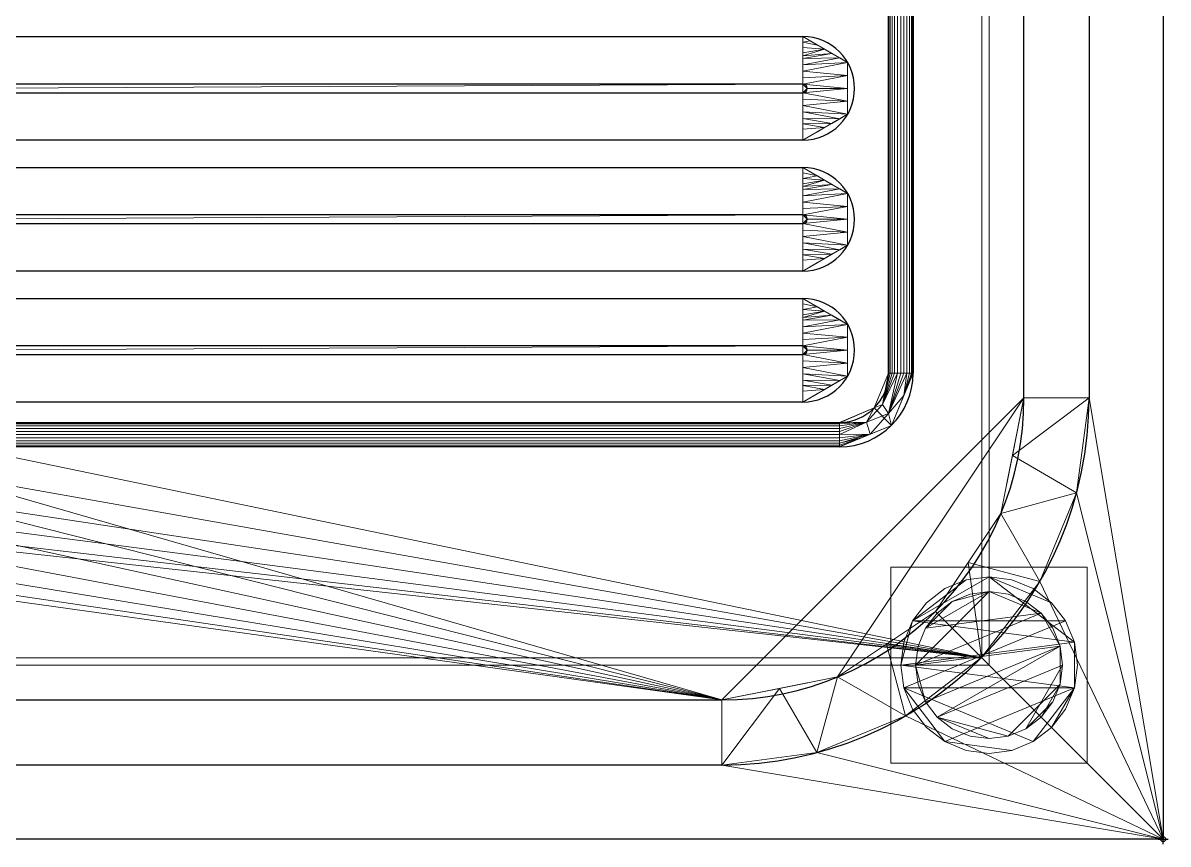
# Model space of a CAD drawing. Header units: millimetres. Extents: x -1 to 1001, y -701 to 1.
# Drawn here: x 767.5 to 1001, y -701 to -533.6 of the extents above; entities that cross this region are included whole.
import ezdxf

# ---------------------------------------------------------------- set-up
doc = ezdxf.new("R2010")
doc.units = ezdxf.units.MM
doc.header["$PDMODE"] = 34
for name, color, linetype in [('IQ_200_2D', 1, 'Continuous'), ('IQ_200_3D', 1, 'Continuous'), ('IQ_204_2D', 7, 'Continuous'), ('IQ_204_3D', 7, 'Continuous'), ('IQ_INS_3D', 3, 'Continuous')]:
    doc.layers.add(name, color=color, linetype=linetype)

msp = doc.modelspace()

# ---------------------------------------------------------------- linework, layer by layer
at = {"layer": 'IQ_200_2D'}
for p, q in [((1000, 0), (1000, -700)), ((1000, -700), (0, -700))]:
    msp.add_line(p, q, dxfattribs=at)
at = {"layer": 'IQ_204_2D'}
for p, q in [((971.61, -610), (971.61, -110)), ((984.89, -110), (984.89, -610)), ((944, -605), (944, -115)), ((949, -115), (949, -605)), ((567.62, -536.34), (926.52, -536.34)), ((926.56, -546.02), (567.66, -546.02)), ((567.66, -547.78), (926.56, -547.78)), ((926.52, -557.46), (567.62, -557.46)), ((567.62, -563.04), (926.52, -563.04)), ((926.56, -572.72), (567.66, -572.72)), ((567.66, -574.48), (926.56, -574.48)), ((926.52, -584.16), (567.62, -584.16)), ((567.62, -589.74), (926.52, -589.74)), ((926.56, -599.42), (567.66, -599.42)), ((567.66, -601.18), (926.56, -601.18)), ((926.52, -610.86), (567.62, -610.86)), ((560.04, -615), (934, -615)), ((934, -620), (560.04, -620)), ((90, -671.61), (910, -671.61)), ((910, -684.89), (90, -684.89))]:
    msp.add_line(p, q, dxfattribs=at)
for centre, radius, end in [((926.52, -546.9), 10.56, 90), ((926.56, -546.9), 0.877, 90), ((926.52, -573.6), 10.56, 90), ((926.56, -573.6), 0.877, 90), ((926.52, -600.3), 10.56, 90), ((926.56, -600.3), 0.877, 90), ((934, -605), 15, 0), ((934, -605), 10, 0), ((910, -610), 74.89, 360), ((910, -610), 61.61, 360)]:
    msp.add_arc(centre, radius, 270, end, dxfattribs=at)
at = {"layer": 'IQ_INS_3D'}
msp.add_point((1000, -700), dxfattribs=at)

# ---------------------------------------------------------------- meshes
at = {"layer": 'IQ_200_3D', "lineweight": 18}
mesh = msp.add_polyface(dxfattribs=at)
corners = [(1000, 0, 850), (1000, -700, 850), (0, -700, 850), (0, 0, 850), (488, -550, 850), (488, -150, 850), (486.13, -135.76, 850), (480.63, -122.5, 850), (471.89, -111.11, 850), (460.5, -102.37, 850), (447.24, -96.87, 850), (433, -95, 850), (133, -95, 850), (118.76, -96.87, 850), (105.5, -102.37, 850), (94.11, -111.11, 850), (85.37, -122.5, 850), (79.87, -135.76, 850), (78, -150, 850), (78, -550, 850), (79.87, -564.24, 850), (85.37, -577.5, 850), (94.11, -588.89, 850), (105.5, -597.63, 850), (118.76, -603.13, 850), (133, -605, 850), (433, -605, 850), (447.24, -603.13, 850), (460.5, -597.63, 850), (471.89, -588.89, 850), (480.63, -577.5, 850), (486.13, -564.24, 850), (35.5, -664.5, 850), (964.5, -664.5, 850), (964.5, -84.5, 850), (963, -84.5, 850), (963, -663, 850), (37, -663, 850), (37, -84.5, 850), (35.5, -84.5, 850), (524, -100, 850), (523.45, -95.86, 850), (521.86, -92, 850), (519.31, -88.69, 850), (516, -86.14, 850), (512.14, -84.55, 850), (508, -84, 850), (503.86, -84.55, 850), (500, -86.14, 850), (496.69, -88.69, 850), (494.14, -92, 850), (492.55, -95.86, 850), (492, -100, 850), (492.55, -104.14, 850), (494.14, -108, 850), (496.69, -111.31, 850), (500, -113.86, 850), (503.86, -115.45, 850), (508, -116, 850), (512.14, -115.45, 850), (516, -113.86, 850), (519.31, -111.31, 850), (521.86, -108, 850), (523.45, -104.14, 850)]
mesh.append_faces([[corners[k] for k in face] for face in [(5, 35, 4), (53, 8, 52), (44, 0, 43), (28, 36, 27), (30, 36, 29), (23, 37, 22), (21, 37, 20), (39, 3, 38)]], dxfattribs={"vtx0": -1, "vtx1": -1})
mesh.append_faces([[corners[k] for k in face] for face in [(1, 33, 34, 0), (36, 31, 4, 35), (5, 59, 60), (35, 61, 62), (6, 57, 58), (7, 55, 56), (8, 53, 54), (0, 34, 35), (0, 44, 45), (35, 63, 40), (0, 45, 46, 3), (3, 46, 47), (36, 26, 27), (37, 25, 26, 36), (38, 18, 19), (38, 17, 18), (38, 13, 14)]], dxfattribs={"vtx0": -1, "vtx2": -1})
mesh.append_faces([[corners[k] for k in face] for face in [(5, 60, 61, 35), (3, 12, 13, 38)]], dxfattribs={"vtx0": -1, "vtx2": -1, "vtx3": -1})
mesh.append_faces([[corners[k] for k in face] for face in [(62, 63, 35), (40, 41, 35), (41, 42, 35), (50, 51, 9), (24, 25, 37), (30, 31, 36), (28, 29, 36), (23, 24, 37), (21, 22, 37), (11, 12, 3), (15, 16, 38), (16, 17, 38), (14, 15, 38)]], dxfattribs={"vtx1": -1, "vtx2": -1})
mesh.append_faces([[corners[k] for k in face] for face in [(42, 43, 0, 35), (47, 48, 11, 3)]], dxfattribs={"vtx1": -1, "vtx2": -1, "vtx3": -1})
mesh.append_faces([[corners[k] for k in face] for face in [(58, 59, 5, 6), (56, 57, 6, 7), (54, 55, 7, 8), (32, 33, 1, 2), (49, 50, 9, 10), (51, 52, 8, 9), (48, 49, 10, 11), (39, 32, 2, 3), (19, 20, 37, 38)]], dxfattribs={"vtx1": -1, "vtx3": -1})
mesh = msp.add_polyface(dxfattribs=at)
corners = [(1000, -13, 1000), (1000, -13, 910), (1000, -13.34, 907.41), (1000, -14.34, 905), (1000, -15.93, 902.93), (1000, -18, 901.34), (1000, -20.41, 900.34), (1000, -23, 900), (1000, -700, 900), (1000, -700, 850), (1000, 0, 850), (1000, 0, 1000)]
mesh.append_faces([[corners[k] for k in face] for face in [(5, 10, 4)]], dxfattribs={"vtx0": -1, "vtx1": -1})
mesh.append_faces([[corners[k] for k in face] for face in [(10, 6, 7)]], dxfattribs={"vtx0": -1, "vtx2": -1})
mesh.append_faces([[corners[k] for k in face] for face in [(3, 4, 10), (2, 3, 10), (1, 2, 10), (5, 6, 10)]], dxfattribs={"vtx1": -1, "vtx2": -1})
mesh.append_faces([[corners[k] for k in face] for face in [(11, 0, 1, 10)]], dxfattribs={"vtx2": -1})
mesh.append_faces([[corners[k] for k in face] for face in [(7, 8, 9, 10)]], dxfattribs={"vtx3": -1})
mesh = msp.add_polyface(dxfattribs=at)
corners = [(1000, -700, 900), (1000, -23, 900), (0, -23, 900), (0, -700, 900), (90, -35.11, 900), (910, -35.11, 900), (929.38, -37.66, 900), (947.44, -45.15, 900), (962.95, -57.05, 900), (974.85, -72.56, 900), (982.34, -90.62, 900), (984.89, -110, 900), (984.89, -610, 900), (982.34, -629.38, 900), (974.85, -647.44, 900), (962.95, -662.95, 900), (947.44, -674.85, 900), (929.38, -682.34, 900), (910, -684.89, 900), (90, -684.89, 900), (70.62, -682.34, 900), (52.56, -674.85, 900), (37.05, -662.95, 900), (25.15, -647.44, 900), (17.66, -629.38, 900), (15.11, -610, 900), (15.11, -110, 900), (17.66, -90.62, 900), (25.15, -72.56, 900), (37.05, -57.05, 900), (52.56, -45.15, 900), (70.62, -37.66, 900)]
mesh.append_faces([[corners[k] for k in face] for face in [(9, 1, 8), (14, 0, 13), (31, 2, 30), (28, 2, 27), (21, 3, 20), (23, 3, 22)]], dxfattribs={"vtx0": -1, "vtx1": -1})
mesh.append_faces([[corners[k] for k in face] for face in [(1, 9, 10), (1, 11, 12, 0), (0, 14, 15), (0, 18, 19, 3), (2, 28, 29), (3, 23, 24)]], dxfattribs={"vtx0": -1, "vtx2": -1})
mesh.append_faces([[corners[k] for k in face] for face in [(10, 11, 1), (5, 6, 1), (7, 8, 1), (6, 7, 1), (12, 13, 0), (15, 16, 0), (17, 18, 0), (16, 17, 0), (31, 4, 2), (29, 30, 2), (26, 27, 2), (21, 22, 3), (19, 20, 3), (24, 25, 3)]], dxfattribs={"vtx1": -1, "vtx2": -1})
mesh.append_faces([[corners[k] for k in face] for face in [(4, 5, 1, 2), (25, 26, 2, 3)]], dxfattribs={"vtx1": -1, "vtx3": -1})
mesh = msp.add_polyface(dxfattribs=at)
corners = [(910, -48.39, 890), (90, -48.39, 890), (66.42, -53.08, 890), (46.44, -66.44, 890), (33.08, -86.42, 890), (28.39, -110, 890), (28.39, -610, 890), (33.08, -633.58, 890), (46.44, -653.56, 890), (66.42, -666.92, 890), (90, -671.61, 890), (910, -671.61, 890), (933.58, -666.92, 890), (953.56, -653.56, 890), (966.92, -633.58, 890), (971.61, -610, 890), (971.61, -110, 890), (966.92, -86.42, 890), (953.56, -66.44, 890), (933.58, -53.08, 890), (488, -150, 890), (488, -550, 890), (486.13, -564.24, 890), (480.63, -577.5, 890), (471.89, -588.89, 890), (460.5, -597.63, 890), (447.24, -603.13, 890), (433, -605, 890), (133, -605, 890), (118.76, -603.13, 890), (105.5, -597.63, 890), (94.11, -588.89, 890), (85.37, -577.5, 890), (79.87, -564.24, 890), (78, -550, 890), (78, -150, 890), (79.87, -135.76, 890), (85.37, -122.5, 890), (94.11, -111.11, 890), (105.5, -102.37, 890), (118.76, -96.87, 890), (133, -95, 890), (433, -95, 890), (447.24, -96.87, 890), (460.5, -102.37, 890), (471.89, -111.11, 890), (480.63, -122.5, 890), (486.13, -135.76, 890), (492, -100, 890), (492.55, -95.86, 890), (494.14, -92, 890), (496.69, -88.69, 890), (500, -86.14, 890), (503.86, -84.55, 890), (508, -84, 890), (512.14, -84.55, 890), (516, -86.14, 890), (519.31, -88.69, 890), (521.86, -92, 890), (523.45, -95.86, 890), (524, -100, 890), (523.45, -104.14, 890), (521.86, -108, 890), (519.31, -111.31, 890), (516, -113.86, 890), (512.14, -115.45, 890), (508, -116, 890), (503.86, -115.45, 890), (500, -113.86, 890), (496.69, -111.31, 890), (494.14, -108, 890), (492.55, -104.14, 890)]
mesh.append_faces([[corners[k] for k in face] for face in [(65, 20, 64), (48, 45, 71), (21, 16, 20), (61, 0, 60), (27, 11, 26), (24, 11, 23), (8, 31, 7), (43, 52, 42)]], dxfattribs={"vtx0": -1, "vtx1": -1})
mesh.append_faces([[corners[k] for k in face] for face in [(20, 16, 63, 64)]], dxfattribs={"vtx0": -1, "vtx1": -1, "vtx3": -1})
mesh.append_faces([[corners[k] for k in face] for face in [(47, 67, 68), (0, 59, 60), (0, 58, 59), (16, 19, 0), (0, 57, 58), (44, 50, 51), (45, 48, 49), (0, 55, 56), (1, 53, 54, 0), (0, 54, 55), (10, 28, 29), (11, 22, 23), (11, 24, 25), (10, 29, 30, 9), (11, 25, 26), (6, 33, 34, 5), (1, 40, 41), (1, 41, 42), (4, 37, 38, 3), (5, 35, 36), (5, 36, 37, 4), (5, 34, 35)]], dxfattribs={"vtx0": -1, "vtx2": -1})
mesh.append_faces([[corners[k] for k in face] for face in [(42, 52, 53, 1)]], dxfattribs={"vtx0": -1, "vtx2": -1, "vtx3": -1})
mesh.append_faces([[corners[k] for k in face] for face in [(11, 12, 15), (65, 66, 20), (69, 70, 46), (21, 22, 11), (56, 57, 0), (61, 62, 0), (32, 33, 6)]], dxfattribs={"vtx1": -1, "vtx2": -1})
mesh.append_faces([[corners[k] for k in face] for face in [(62, 63, 16, 0), (15, 16, 21, 11)]], dxfattribs={"vtx1": -1, "vtx2": -1, "vtx3": -1})
mesh.append_faces([[corners[k] for k in face] for face in [(66, 67, 47, 20), (70, 71, 45, 46), (68, 69, 46, 47), (49, 50, 44, 45), (51, 52, 43, 44), (27, 28, 10, 11), (8, 9, 30, 31), (31, 32, 6, 7), (39, 40, 1, 2), (2, 3, 38, 39)]], dxfattribs={"vtx1": -1, "vtx3": -1})
mesh.append_faces([[corners[k] for k in face] for face in [(13, 14, 15, 12)]], dxfattribs={"vtx2": -1})
mesh.append_faces([[corners[k] for k in face] for face in [(16, 17, 18, 19)]], dxfattribs={"vtx3": -1})
mesh = msp.add_polyface(dxfattribs=at)
corners = [(35.5, -664.5, 600), (35.5, -84.5, 600), (37, -84.5, 600), (37, -663, 600), (963, -663, 600), (963, -84.5, 600), (964.5, -84.5, 600), (964.5, -664.5, 600)]
mesh.append_faces([[corners[k] for k in face] for face in [(3, 0, 1, 2)]], dxfattribs={"vtx0": -1})
mesh.append_faces([[corners[k] for k in face] for face in [(6, 7, 4, 5)]], dxfattribs={"vtx1": -1})
mesh.append_faces([[corners[k] for k in face] for face in [(3, 4, 7, 0)]], dxfattribs={"vtx1": -1, "vtx3": -1})
mesh = msp.add_polyface(dxfattribs=at)
corners = [(963, -663, 600), (963, -663, 850), (963, -84.5, 850), (963, -84.5, 600)]
mesh.append_faces([[corners[k] for k in face] for face in [(0, 1, 2, 3)]])
mesh = msp.add_polyface(dxfattribs=at)
corners = [(964.5, -84.5, 600), (964.5, -84.5, 850), (964.5, -664.5, 850), (964.5, -664.5, 600)]
mesh.append_faces([[corners[k] for k in face] for face in [(0, 1, 2, 3)]])
mesh = msp.add_polyface(dxfattribs=at)
corners = [(971.61, -610, 890), (984.89, -610, 900), (984.89, -110, 900), (971.61, -110, 890)]
mesh.append_faces([[corners[k] for k in face] for face in [(0, 1, 2, 3)]])
mesh = msp.add_polyface(dxfattribs=at)
corners = [(971.61, -610, 890), (966.92, -633.58, 890), (953.56, -653.56, 890), (933.58, -666.92, 890), (910, -671.61, 890), (910, -684.89, 900), (929.38, -682.34, 900), (947.44, -674.85, 900), (962.95, -662.95, 900), (974.85, -647.44, 900), (982.34, -629.38, 900), (984.89, -610, 900), (921.79, -669.26, 890), (943.57, -660.24, 890), (960.24, -643.57, 890), (969.26, -621.79, 890)]
mesh.append_faces([[corners[k] for k in face] for face in [(15, 11, 0)]], dxfattribs={"vtx0": -1})
mesh.append_faces([[corners[k] for k in face] for face in [(6, 12, 5), (13, 8, 2), (8, 13, 7), (9, 14, 8), (2, 8, 14)]], dxfattribs={"vtx0": -1, "vtx1": -1})
mesh.append_faces([[corners[k] for k in face] for face in [(3, 6, 7), (6, 3, 12), (15, 10, 11), (9, 1, 14)]], dxfattribs={"vtx0": -1, "vtx2": -1})
mesh.append_faces([[corners[k] for k in face] for face in [(4, 5, 12)]], dxfattribs={"vtx1": -1})
mesh.append_faces([[corners[k] for k in face] for face in [(13, 3, 7), (15, 1, 10), (9, 10, 1)]], dxfattribs={"vtx1": -1, "vtx2": -1})
mesh = msp.add_polyface(dxfattribs=at)
corners = [(944.5, -644.5, 850), (944.5, -684.5, 850), (984.5, -684.5, 850), (984.5, -644.5, 850)]
mesh.append_faces([[corners[k] for k in face] for face in [(0, 1, 2, 3)]])
mesh = msp.add_polyface(dxfattribs=at)
corners = [(984.5, -684.5, 75), (944.5, -684.5, 75), (944.5, -644.5, 75), (984.5, -644.5, 75)]
mesh.append_faces([[corners[k] for k in face] for face in [(0, 1, 2, 3)]])
mesh = msp.add_polyface(dxfattribs=at)
corners = [(984.5, -644.5, 850), (984.5, -644.5, 75), (944.5, -644.5, 75), (944.5, -644.5, 850)]
mesh.append_faces([[corners[k] for k in face] for face in [(0, 1, 2, 3)]])
mesh = msp.add_polyface(dxfattribs=at)
corners = [(944.5, -644.5, 850), (944.5, -644.5, 75), (944.5, -684.5, 75), (944.5, -684.5, 850)]
mesh.append_faces([[corners[k] for k in face] for face in [(0, 1, 2, 3)]])
mesh = msp.add_polyface(dxfattribs=at)
corners = [(946.5, -664.5, 5), (947.11, -669.16, 5), (948.91, -673.5, 5), (951.77, -677.23, 5), (955.5, -680.09, 5), (959.84, -681.89, 5), (964.5, -682.5, 5), (969.16, -681.89, 5), (973.5, -680.09, 5), (977.23, -677.23, 5), (980.09, -673.5, 5), (981.89, -669.16, 5), (982.5, -664.5, 5), (981.89, -659.84, 5), (980.09, -655.5, 5), (977.23, -651.77, 5), (973.5, -648.91, 5), (969.16, -647.11, 5), (964.5, -646.5, 5), (959.84, -647.11, 5), (955.5, -648.91, 5), (951.77, -651.77, 5), (948.91, -655.5, 5), (947.11, -659.84, 5)]
mesh.append_faces([[corners[k] for k in face] for face in [(11, 8, 9, 10)]], dxfattribs={"vtx0": -1})
mesh.append_faces([[corners[k] for k in face] for face in [(4, 7, 8, 11), (11, 0, 1, 4), (13, 18, 19, 22)]], dxfattribs={"vtx0": -1, "vtx2": -1, "vtx3": -1})
mesh.append_faces([[corners[k] for k in face] for face in [(0, 11, 12, 13)]], dxfattribs={"vtx0": -1, "vtx3": -1})
mesh.append_faces([[corners[k] for k in face] for face in [(2, 3, 4, 1), (16, 17, 18, 15)]], dxfattribs={"vtx2": -1})
mesh.append_faces([[corners[k] for k in face] for face in [(13, 14, 15, 18), (22, 23, 0, 13)]], dxfattribs={"vtx2": -1, "vtx3": -1})
mesh.append_faces([[corners[k] for k in face] for face in [(4, 5, 6, 7), (19, 20, 21, 22)]], dxfattribs={"vtx3": -1})
mesh = msp.add_polyface(dxfattribs=at)
corners = [(946.5, -664.5, 0), (947.11, -659.84, 0), (948.91, -655.5, 0), (951.77, -651.77, 0), (955.5, -648.91, 0), (959.84, -647.11, 0), (964.5, -646.5, 0), (969.16, -647.11, 0), (973.5, -648.91, 0), (977.23, -651.77, 0), (980.09, -655.5, 0), (981.89, -659.84, 0), (982.5, -664.5, 0), (981.89, -669.16, 0), (980.09, -673.5, 0), (977.23, -677.23, 0), (973.5, -680.09, 0), (969.16, -681.89, 0), (964.5, -682.5, 0), (959.84, -681.89, 0), (955.5, -680.09, 0), (951.77, -677.23, 0), (948.91, -673.5, 0), (947.11, -669.16, 0)]
mesh.append_faces([[corners[k] for k in face] for face in [(2, 0, 1), (15, 13, 14), (13, 11, 12)]], dxfattribs={"vtx0": -1})
mesh.append_faces([[corners[k] for k in face] for face in [(16, 23, 13, 15)]], dxfattribs={"vtx0": -1, "vtx1": -1, "vtx2": -1})
mesh.append_faces([[corners[k] for k in face] for face in [(2, 10, 23, 0)]], dxfattribs={"vtx0": -1, "vtx1": -1, "vtx3": -1})
mesh.append_faces([[corners[k] for k in face] for face in [(2, 5, 6)]], dxfattribs={"vtx0": -1, "vtx2": -1})
mesh.append_faces([[corners[k] for k in face] for face in [(23, 10, 11, 13), (23, 16, 17, 20)]], dxfattribs={"vtx0": -1, "vtx2": -1, "vtx3": -1})
mesh.append_faces([[corners[k] for k in face] for face in [(9, 10, 2, 6)]], dxfattribs={"vtx1": -1, "vtx2": -1, "vtx3": -1})
mesh.append_faces([[corners[k] for k in face] for face in [(3, 4, 5, 2), (18, 19, 20, 17)]], dxfattribs={"vtx2": -1})
mesh.append_faces([[corners[k] for k in face] for face in [(6, 7, 8, 9), (20, 21, 22, 23)]], dxfattribs={"vtx3": -1})
mesh = msp.add_polyface(dxfattribs=at)
corners = [(946.5, -664.5, 5), (947.11, -659.84, 5), (948.91, -655.5, 5), (951.77, -651.77, 5), (955.5, -648.91, 5), (959.84, -647.11, 5), (964.5, -646.5, 5), (969.16, -647.11, 5), (973.5, -648.91, 5), (977.23, -651.77, 5), (980.09, -655.5, 5), (981.89, -659.84, 5), (982.5, -664.5, 5), (982.5, -664.5, 0), (981.89, -659.84, 0), (980.09, -655.5, 0), (977.23, -651.77, 0), (973.5, -648.91, 0), (969.16, -647.11, 0), (964.5, -646.5, 0), (959.84, -647.11, 0), (955.5, -648.91, 0), (951.77, -651.77, 0), (948.91, -655.5, 0), (947.11, -659.84, 0), (946.5, -664.5, 0)]
mesh.append_faces([[corners[k] for k in face] for face in [(13, 14, 11, 12), (0, 1, 24, 25)]], dxfattribs={"vtx1": -1})
mesh.append_faces([[corners[k] for k in face] for face in [(14, 15, 10, 11), (16, 17, 8, 9), (15, 16, 9, 10), (17, 18, 7, 8), (6, 7, 18, 19), (19, 20, 5, 6), (20, 21, 4, 5), (22, 23, 2, 3), (21, 22, 3, 4), (23, 24, 1, 2)]], dxfattribs={"vtx1": -1, "vtx3": -1})
mesh = msp.add_polyface(dxfattribs=at)
corners = [(984.5, -684.5, 850), (984.5, -684.5, 75), (984.5, -644.5, 75), (984.5, -644.5, 850)]
mesh.append_faces([[corners[k] for k in face] for face in [(0, 1, 2, 3)]])
mesh = msp.add_polyface(dxfattribs=at)
corners = [(949.5, -664.5, 75), (950.01, -668.38, 75), (951.51, -672, 75), (953.89, -675.11, 75), (957, -677.49, 75), (960.62, -678.99, 75), (964.5, -679.5, 75), (968.38, -678.99, 75), (972, -677.49, 75), (975.11, -675.11, 75), (977.49, -672, 75), (978.99, -668.38, 75), (979.5, -664.5, 75), (978.99, -660.62, 75), (977.49, -657, 75), (975.11, -653.89, 75), (972, -651.51, 75), (968.38, -650.01, 75), (964.5, -649.5, 75), (960.62, -650.01, 75), (957, -651.51, 75), (953.89, -653.89, 75), (951.51, -657, 75), (950.01, -660.62, 75)]
mesh.append_faces([[corners[k] for k in face] for face in [(10, 8, 9), (22, 20, 21)]], dxfattribs={"vtx0": -1})
mesh.append_faces([[corners[k] for k in face] for face in [(7, 3, 6)]], dxfattribs={"vtx0": -1, "vtx1": -1})
mesh.append_faces([[corners[k] for k in face] for face in [(22, 15, 18, 20)]], dxfattribs={"vtx0": -1, "vtx1": -1, "vtx2": -1, "vtx3": -1})
mesh.append_faces([[corners[k] for k in face] for face in [(13, 2, 3, 12)]], dxfattribs={"vtx0": -1, "vtx2": -1})
mesh.append_faces([[corners[k] for k in face] for face in [(3, 7, 8, 12)]], dxfattribs={"vtx0": -1, "vtx2": -1, "vtx3": -1})
mesh.append_faces([[corners[k] for k in face] for face in [(17, 18, 15, 16), (19, 20, 18)]], dxfattribs={"vtx1": -1})
mesh.append_faces([[corners[k] for k in face] for face in [(11, 12, 8, 10)]], dxfattribs={"vtx1": -1, "vtx2": -1})
mesh.append_faces([[corners[k] for k in face] for face in [(4, 5, 6, 3)]], dxfattribs={"vtx2": -1})
mesh.append_faces([[corners[k] for k in face] for face in [(0, 1, 2, 13), (13, 14, 15, 0), (22, 23, 0, 15)]], dxfattribs={"vtx2": -1, "vtx3": -1})
mesh = msp.add_polyface(dxfattribs=at)
corners = [(949.5, -664.5, 5), (950.01, -660.62, 5), (951.51, -657, 5), (953.89, -653.89, 5), (957, -651.51, 5), (960.62, -650.01, 5), (964.5, -649.5, 5), (968.38, -650.01, 5), (972, -651.51, 5), (975.11, -653.89, 5), (977.49, -657, 5), (978.99, -660.62, 5), (979.5, -664.5, 5), (978.99, -668.38, 5), (977.49, -672, 5), (975.11, -675.11, 5), (972, -677.49, 5), (968.38, -678.99, 5), (964.5, -679.5, 5), (960.62, -678.99, 5), (957, -677.49, 5), (953.89, -675.11, 5), (951.51, -672, 5), (950.01, -668.38, 5)]
mesh.append_faces([[corners[k] for k in face] for face in [(9, 6, 7, 8), (4, 2, 3), (15, 13, 14)]], dxfattribs={"vtx0": -1})
mesh.append_faces([[corners[k] for k in face] for face in [(18, 21, 17)]], dxfattribs={"vtx0": -1, "vtx1": -1})
mesh.append_faces([[corners[k] for k in face] for face in [(22, 0, 11, 21)]], dxfattribs={"vtx0": -1, "vtx1": -1, "vtx2": -1})
mesh.append_faces([[corners[k] for k in face] for face in [(0, 6, 9, 11), (21, 11, 13, 17)]], dxfattribs={"vtx0": -1, "vtx1": -1, "vtx2": -1, "vtx3": -1})
mesh.append_faces([[corners[k] for k in face] for face in [(23, 0, 22), (12, 13, 11)]], dxfattribs={"vtx1": -1})
mesh.append_faces([[corners[k] for k in face] for face in [(16, 17, 13, 15)]], dxfattribs={"vtx1": -1, "vtx2": -1})
mesh.append_faces([[corners[k] for k in face] for face in [(9, 10, 11)]], dxfattribs={"vtx2": -1})
mesh.append_faces([[corners[k] for k in face] for face in [(4, 5, 6, 2), (0, 1, 2, 6)]], dxfattribs={"vtx2": -1, "vtx3": -1})
mesh.append_faces([[corners[k] for k in face] for face in [(18, 19, 20, 21)]], dxfattribs={"vtx3": -1})
mesh = msp.add_polyface(dxfattribs=at)
corners = [(949.5, -664.5, 75), (950.01, -660.62, 75), (951.51, -657, 75), (953.89, -653.89, 75), (957, -651.51, 75), (960.62, -650.01, 75), (964.5, -649.5, 75), (968.38, -650.01, 75), (972, -651.51, 75), (975.11, -653.89, 75), (977.49, -657, 75), (978.99, -660.62, 75), (979.5, -664.5, 75), (979.5, -664.5, 5), (978.99, -660.62, 5), (977.49, -657, 5), (975.11, -653.89, 5), (972, -651.51, 5), (968.38, -650.01, 5), (964.5, -649.5, 5), (960.62, -650.01, 5), (957, -651.51, 5), (953.89, -653.89, 5), (951.51, -657, 5), (950.01, -660.62, 5), (949.5, -664.5, 5)]
mesh.append_faces([[corners[k] for k in face] for face in [(1, 24, 25, 0)]], dxfattribs={"vtx0": -1})
mesh.append_faces([[corners[k] for k in face] for face in [(8, 17, 18, 7), (9, 16, 17, 8), (7, 18, 19, 6), (15, 10, 11, 14), (5, 20, 21, 4), (4, 21, 22, 3), (2, 23, 24, 1), (3, 22, 23, 2), (20, 5, 6, 19)]], dxfattribs={"vtx0": -1, "vtx2": -1})
mesh.append_faces([[corners[k] for k in face] for face in [(13, 14, 11, 12)]], dxfattribs={"vtx1": -1})
mesh.append_faces([[corners[k] for k in face] for face in [(9, 10, 15, 16)]], dxfattribs={"vtx1": -1, "vtx3": -1})
mesh = msp.add_polyface(dxfattribs=at)
corners = [(37, -663, 600), (37, -663, 850), (963, -663, 850), (963, -663, 600)]
mesh.append_faces([[corners[k] for k in face] for face in [(0, 1, 2, 3)]])
mesh = msp.add_polyface(dxfattribs=at)
corners = [(964.5, -664.5, 600), (964.5, -664.5, 850), (35.5, -664.5, 850), (35.5, -664.5, 600)]
mesh.append_faces([[corners[k] for k in face] for face in [(0, 1, 2, 3)]])
mesh = msp.add_polyface(dxfattribs=at)
corners = [(982.5, -664.5, 5), (981.89, -669.16, 5), (980.09, -673.5, 5), (977.23, -677.23, 5), (973.5, -680.09, 5), (969.16, -681.89, 5), (964.5, -682.5, 5), (959.84, -681.89, 5), (955.5, -680.09, 5), (951.77, -677.23, 5), (948.91, -673.5, 5), (947.11, -669.16, 5), (946.5, -664.5, 5), (946.5, -664.5, 0), (947.11, -669.16, 0), (948.91, -673.5, 0), (951.77, -677.23, 0), (955.5, -680.09, 0), (959.84, -681.89, 0), (964.5, -682.5, 0), (969.16, -681.89, 0), (973.5, -680.09, 0), (977.23, -677.23, 0), (980.09, -673.5, 0), (981.89, -669.16, 0), (982.5, -664.5, 0)]
mesh.append_faces([[corners[k] for k in face] for face in [(13, 14, 11, 12), (0, 1, 24, 25)]], dxfattribs={"vtx1": -1})
mesh.append_faces([[corners[k] for k in face] for face in [(14, 15, 10, 11), (16, 17, 8, 9), (15, 16, 9, 10), (17, 18, 7, 8), (6, 7, 18, 19), (19, 20, 5, 6), (20, 21, 4, 5), (22, 23, 2, 3), (21, 22, 3, 4), (23, 24, 1, 2)]], dxfattribs={"vtx1": -1, "vtx3": -1})
mesh = msp.add_polyface(dxfattribs=at)
corners = [(979.5, -664.5, 75), (978.99, -668.38, 75), (977.49, -672, 75), (975.11, -675.11, 75), (972, -677.49, 75), (968.38, -678.99, 75), (964.5, -679.5, 75), (960.62, -678.99, 75), (957, -677.49, 75), (953.89, -675.11, 75), (951.51, -672, 75), (950.01, -668.38, 75), (949.5, -664.5, 75), (949.5, -664.5, 5), (950.01, -668.38, 5), (951.51, -672, 5), (953.89, -675.11, 5), (957, -677.49, 5), (960.62, -678.99, 5), (964.5, -679.5, 5), (968.38, -678.99, 5), (972, -677.49, 5), (975.11, -675.11, 5), (977.49, -672, 5), (978.99, -668.38, 5), (979.5, -664.5, 5)]
mesh.append_faces([[corners[k] for k in face] for face in [(1, 24, 25, 0)]], dxfattribs={"vtx0": -1})
mesh.append_faces([[corners[k] for k in face] for face in [(11, 14, 15, 10), (10, 15, 16, 9), (8, 17, 18, 7), (9, 16, 17, 8), (7, 18, 19, 6), (5, 20, 21, 4), (4, 21, 22, 3), (2, 23, 24, 1), (3, 22, 23, 2), (20, 5, 6, 19)]], dxfattribs={"vtx0": -1, "vtx2": -1})
mesh.append_faces([[corners[k] for k in face] for face in [(12, 13, 14, 11)]], dxfattribs={"vtx2": -1})
mesh = msp.add_polyface(dxfattribs=at)
corners = [(90, -671.61, 890), (90, -684.89, 900), (910, -684.89, 900), (910, -671.61, 890)]
mesh.append_faces([[corners[k] for k in face] for face in [(0, 1, 2, 3)]])
mesh = msp.add_polyface(dxfattribs=at)
corners = [(944.5, -684.5, 850), (944.5, -684.5, 75), (984.5, -684.5, 75), (984.5, -684.5, 850)]
mesh.append_faces([[corners[k] for k in face] for face in [(0, 1, 2, 3)]])
mesh = msp.add_polyface(dxfattribs=at)
corners = [(1000, -700, 900), (0, -700, 900), (0, -700, 850), (1000, -700, 850)]
mesh.append_faces([[corners[k] for k in face] for face in [(0, 1, 2, 3)]])
at = {"layer": 'IQ_204_3D', "lineweight": 18}
mesh = msp.add_polyface(dxfattribs=at)
corners = [(545.04, -605, 890), (545.04, -115, 890), (549.43, -104.39, 890), (560.04, -100, 890), (934, -100, 890), (944.61, -104.39, 890), (949, -115, 890), (949, -605, 890), (944.61, -615.61, 890), (934, -620, 890), (560.04, -620, 890), (549.43, -615.61, 890), (934, -105, 890), (560.04, -105, 890), (552.97, -107.93, 890), (550.04, -115, 890), (550.04, -605, 890), (552.97, -612.07, 890), (560.04, -615, 890), (934, -615, 890), (941.07, -612.07, 890), (944, -605, 890), (944, -115, 890), (941.07, -107.93, 890)]
mesh.append_faces([[corners[k] for k in face] for face in [(1, 15, 16, 0), (3, 13, 14, 2), (17, 11, 0, 16), (10, 18, 19, 9), (6, 22, 23, 5), (9, 19, 20, 8)]], dxfattribs={"vtx0": -1, "vtx2": -1})
mesh.append_faces([[corners[k] for k in face] for face in [(14, 15, 1, 2), (12, 13, 3, 4), (17, 18, 10, 11), (23, 12, 4, 5), (21, 22, 6, 7), (7, 8, 20, 21)]], dxfattribs={"vtx1": -1, "vtx3": -1})
mesh = msp.add_polyface(dxfattribs=at)
corners = [(949, -115, 890), (948.91, -115, 890.65), (948.67, -115, 891.25), (948.27, -115, 891.77), (947.75, -115, 892.17), (947.15, -115, 892.41), (946.5, -115, 892.5), (945.85, -115, 892.41), (945.25, -115, 892.17), (944.73, -115, 891.77), (944.33, -115, 891.25), (944.09, -115, 890.65), (944, -115, 890), (944, -605, 890), (944.09, -605, 890.65), (944.33, -605, 891.25), (944.73, -605, 891.77), (945.25, -605, 892.17), (945.85, -605, 892.41), (946.5, -605, 892.5), (947.15, -605, 892.41), (947.75, -605, 892.17), (948.27, -605, 891.77), (948.67, -605, 891.25), (948.91, -605, 890.65), (949, -605, 890)]
mesh.append_faces([[corners[k] for k in face] for face in [(13, 14, 11, 12)]], dxfattribs={"vtx1": -1})
mesh.append_faces([[corners[k] for k in face] for face in [(14, 15, 10, 11), (16, 17, 8, 9), (15, 16, 9, 10), (17, 18, 7, 8), (6, 7, 18, 19), (20, 21, 4, 5), (21, 22, 3, 4), (23, 24, 1, 2), (22, 23, 2, 3), (19, 20, 5, 6)]], dxfattribs={"vtx1": -1, "vtx3": -1})
mesh.append_faces([[corners[k] for k in face] for face in [(24, 25, 0, 1)]], dxfattribs={"vtx3": -1})
mesh = msp.add_polyface(dxfattribs=at)
corners = [(567.62, -536.34, 890), (926.52, -536.34, 890), (935.66, -541.62, 890), (935.66, -552.18, 890), (926.52, -557.46, 890), (567.62, -557.46, 890), (558.47, -552.18, 890), (558.47, -541.62, 890)]
mesh.append_faces([[corners[k] for k in face] for face in [(3, 4, 1, 2)]], dxfattribs={"vtx1": -1})
mesh.append_faces([[corners[k] for k in face] for face in [(0, 1, 4, 5)]], dxfattribs={"vtx1": -1, "vtx3": -1})
mesh.append_faces([[corners[k] for k in face] for face in [(5, 6, 7, 0)]], dxfattribs={"vtx3": -1})
mesh = msp.add_polyface(dxfattribs=at)
corners = [(567.62, -536.34, 890), (567.66, -546.02, 898), (926.56, -546.02, 898), (926.52, -536.34, 890)]
mesh.append_faces([[corners[k] for k in face] for face in [(0, 1, 2, 3)]])
mesh = msp.add_polyface(dxfattribs=at)
corners = [(926.52, -557.46, 890), (935.66, -552.18, 890), (935.66, -541.62, 890), (926.52, -536.34, 890), (926.56, -546.02, 898), (927.44, -546.9, 898), (926.56, -547.78, 898), (935.66, -546.9, 890), (926.54, -540.79, 893.68), (926.54, -553.01, 893.68), (926.55, -543.41, 895.84), (926.55, -550.39, 895.84), (932.46, -539.77, 890), (932.46, -554.03, 890), (926.54, -551.7, 894.76), (934.06, -553.1, 890), (926.54, -542.1, 894.76), (934.06, -540.7, 890), (935.66, -544.26, 890), (926.56, -544.72, 896.92), (935.66, -549.54, 890), (926.56, -549.08, 896.92), (926.53, -538.57, 891.84), (929.49, -538.06, 890), (928, -537.2, 890), (926.52, -537.45, 890.92), (930.97, -538.91, 890), (926.53, -539.68, 892.76), (926.54, -540.24, 893.22), (926.53, -555.23, 891.84), (929.49, -555.74, 890), (930.97, -554.89, 890), (926.53, -554.12, 892.76)]
mesh.append_faces([[corners[k] for k in face] for face in [(6, 7, 5), (11, 20, 21), (5, 7, 4), (9, 15, 14), (10, 2, 16), (2, 10, 18), (7, 6, 20), (26, 28, 12), (13, 32, 31)]], dxfattribs={"vtx0": -1, "vtx1": -1})
mesh.append_faces([[corners[k] for k in face] for face in [(1, 11, 14), (23, 25, 22, 26), (11, 1, 20), (4, 7, 18), (8, 17, 12), (17, 8, 16), (16, 2, 17), (18, 10, 19), (20, 6, 21), (12, 28, 8), (26, 22, 27), (26, 27, 28)]], dxfattribs={"vtx0": -1, "vtx2": -1})
mesh.append_faces([[corners[k] for k in face] for face in [(15, 1, 14), (19, 4, 18), (32, 29, 31), (13, 15, 9), (23, 24, 25), (9, 32, 13)]], dxfattribs={"vtx1": -1, "vtx2": -1})
mesh.append_faces([[corners[k] for k in face] for face in [(24, 3, 25)]], dxfattribs={"vtx2": -1})
mesh.append_faces([[corners[k] for k in face] for face in [(29, 0, 30, 31)]], dxfattribs={"vtx3": -1})
mesh = msp.add_polyface(dxfattribs=at)
corners = [(567.66, -546.02, 898), (566.79, -546.9, 898), (567.66, -547.78, 898), (926.56, -547.78, 898), (927.44, -546.9, 898), (926.56, -546.02, 898)]
mesh.append_faces([[corners[k] for k in face] for face in [(3, 4, 5, 2), (0, 1, 2, 5)]], dxfattribs={"vtx2": -1})
mesh = msp.add_polyface(dxfattribs=at)
corners = [(926.52, -557.46, 890), (926.56, -547.78, 898), (567.66, -547.78, 898), (567.62, -557.46, 890)]
mesh.append_faces([[corners[k] for k in face] for face in [(0, 1, 2, 3)]])
mesh = msp.add_polyface(dxfattribs=at)
corners = [(567.62, -563.04, 890), (926.52, -563.04, 890), (935.66, -568.32, 890), (935.66, -578.88, 890), (926.52, -584.16, 890), (567.62, -584.16, 890), (558.47, -578.88, 890), (558.47, -568.32, 890)]
mesh.append_faces([[corners[k] for k in face] for face in [(3, 4, 1, 2)]], dxfattribs={"vtx1": -1})
mesh.append_faces([[corners[k] for k in face] for face in [(0, 1, 4, 5)]], dxfattribs={"vtx1": -1, "vtx3": -1})
mesh.append_faces([[corners[k] for k in face] for face in [(5, 6, 7, 0)]], dxfattribs={"vtx3": -1})
mesh = msp.add_polyface(dxfattribs=at)
corners = [(567.62, -563.04, 890), (567.66, -572.72, 898), (926.56, -572.72, 898), (926.52, -563.04, 890)]
mesh.append_faces([[corners[k] for k in face] for face in [(0, 1, 2, 3)]])
mesh = msp.add_polyface(dxfattribs=at)
corners = [(926.52, -584.16, 890), (935.66, -578.88, 890), (935.66, -568.32, 890), (926.52, -563.04, 890), (926.56, -572.72, 898), (927.44, -573.6, 898), (926.56, -574.48, 898), (935.66, -573.6, 890), (926.54, -567.49, 893.68), (926.54, -579.71, 893.68), (926.55, -570.11, 895.84), (926.55, -577.09, 895.84), (932.46, -566.47, 890), (932.46, -580.73, 890), (926.54, -578.4, 894.76), (934.06, -579.8, 890), (926.54, -568.8, 894.76), (934.06, -567.4, 890), (935.66, -570.96, 890), (926.56, -571.42, 896.92), (935.66, -576.24, 890), (926.56, -575.78, 896.92), (926.53, -565.27, 891.84), (929.49, -564.76, 890), (928, -563.9, 890), (926.52, -564.15, 890.92), (930.97, -565.61, 890), (926.53, -566.38, 892.76), (926.54, -566.94, 893.22), (926.53, -581.93, 891.84), (929.49, -582.44, 890), (930.97, -581.59, 890), (926.53, -580.82, 892.76)]
mesh.append_faces([[corners[k] for k in face] for face in [(25, 23, 24, 3)]], dxfattribs={"vtx0": -1})
mesh.append_faces([[corners[k] for k in face] for face in [(6, 7, 5), (11, 20, 21), (5, 7, 4), (9, 15, 14), (10, 2, 16), (2, 10, 18), (7, 6, 20), (26, 28, 12), (13, 32, 31)]], dxfattribs={"vtx0": -1, "vtx1": -1})
mesh.append_faces([[corners[k] for k in face] for face in [(1, 11, 14), (11, 1, 20), (4, 7, 18), (8, 17, 12), (17, 8, 16), (16, 2, 17), (18, 10, 19), (20, 6, 21), (12, 28, 8), (26, 22, 27), (26, 27, 28)]], dxfattribs={"vtx0": -1, "vtx2": -1})
mesh.append_faces([[corners[k] for k in face] for face in [(25, 22, 23), (15, 1, 14), (19, 4, 18), (32, 29, 31), (13, 15, 9), (26, 23, 22), (9, 32, 13)]], dxfattribs={"vtx1": -1, "vtx2": -1})
mesh.append_faces([[corners[k] for k in face] for face in [(29, 0, 30, 31)]], dxfattribs={"vtx3": -1})
mesh = msp.add_polyface(dxfattribs=at)
corners = [(567.66, -572.72, 898), (566.79, -573.6, 898), (567.66, -574.48, 898), (926.56, -574.48, 898), (927.44, -573.6, 898), (926.56, -572.72, 898)]
mesh.append_faces([[corners[k] for k in face] for face in [(3, 4, 5, 2), (0, 1, 2, 5)]], dxfattribs={"vtx2": -1})
mesh = msp.add_polyface(dxfattribs=at)
corners = [(926.52, -584.16, 890), (926.56, -574.48, 898), (567.66, -574.48, 898), (567.62, -584.16, 890)]
mesh.append_faces([[corners[k] for k in face] for face in [(0, 1, 2, 3)]])
mesh = msp.add_polyface(dxfattribs=at)
corners = [(567.62, -589.74, 890), (926.52, -589.74, 890), (935.66, -595.02, 890), (935.66, -605.58, 890), (926.52, -610.86, 890), (567.62, -610.86, 890), (558.47, -605.58, 890), (558.47, -595.02, 890)]
mesh.append_faces([[corners[k] for k in face] for face in [(3, 4, 1, 2)]], dxfattribs={"vtx1": -1})
mesh.append_faces([[corners[k] for k in face] for face in [(0, 1, 4, 5)]], dxfattribs={"vtx1": -1, "vtx3": -1})
mesh.append_faces([[corners[k] for k in face] for face in [(5, 6, 7, 0)]], dxfattribs={"vtx3": -1})
mesh = msp.add_polyface(dxfattribs=at)
corners = [(567.62, -589.74, 890), (567.66, -599.42, 898), (926.56, -599.42, 898), (926.52, -589.74, 890)]
mesh.append_faces([[corners[k] for k in face] for face in [(0, 1, 2, 3)]])
mesh = msp.add_polyface(dxfattribs=at)
corners = [(926.52, -610.86, 890), (935.66, -605.58, 890), (935.66, -595.02, 890), (926.52, -589.74, 890), (926.56, -599.42, 898), (927.44, -600.3, 898), (926.56, -601.18, 898), (935.66, -600.3, 890), (926.54, -594.19, 893.68), (926.54, -606.41, 893.68), (926.55, -596.81, 895.84), (926.55, -603.79, 895.84), (932.46, -593.17, 890), (932.46, -607.43, 890), (926.54, -605.1, 894.76), (934.06, -606.5, 890), (926.54, -595.5, 894.76), (934.06, -594.1, 890), (935.66, -597.66, 890), (926.56, -598.12, 896.92), (935.66, -602.94, 890), (926.56, -602.48, 896.92), (926.53, -591.97, 891.84), (929.49, -591.46, 890), (928, -590.6, 890), (926.52, -590.85, 890.92), (930.97, -592.31, 890), (926.53, -593.08, 892.76), (926.54, -593.64, 893.22), (926.53, -608.63, 891.84), (929.49, -609.14, 890), (930.97, -608.29, 890), (926.53, -607.52, 892.76)]
mesh.append_faces([[corners[k] for k in face] for face in [(25, 23, 24, 3)]], dxfattribs={"vtx0": -1})
mesh.append_faces([[corners[k] for k in face] for face in [(6, 7, 5), (11, 20, 21), (5, 7, 4), (9, 15, 14), (10, 2, 16), (2, 10, 18), (7, 6, 20), (26, 28, 12), (13, 32, 31)]], dxfattribs={"vtx0": -1, "vtx1": -1})
mesh.append_faces([[corners[k] for k in face] for face in [(1, 11, 14), (11, 1, 20), (4, 7, 18), (8, 17, 12), (17, 8, 16), (16, 2, 17), (18, 10, 19), (20, 6, 21), (12, 28, 8), (26, 22, 27), (26, 27, 28)]], dxfattribs={"vtx0": -1, "vtx2": -1})
mesh.append_faces([[corners[k] for k in face] for face in [(25, 22, 23), (15, 1, 14), (19, 4, 18), (32, 29, 31), (13, 15, 9), (26, 23, 22), (9, 32, 13)]], dxfattribs={"vtx1": -1, "vtx2": -1})
mesh.append_faces([[corners[k] for k in face] for face in [(29, 0, 30, 31)]], dxfattribs={"vtx3": -1})
mesh = msp.add_polyface(dxfattribs=at)
corners = [(567.66, -599.42, 898), (566.79, -600.3, 898), (567.66, -601.18, 898), (926.56, -601.18, 898), (927.44, -600.3, 898), (926.56, -599.42, 898)]
mesh.append_faces([[corners[k] for k in face] for face in [(3, 4, 5, 2), (0, 1, 2, 5)]], dxfattribs={"vtx2": -1})
mesh = msp.add_polyface(dxfattribs=at)
corners = [(926.52, -610.86, 890), (926.56, -601.18, 898), (567.66, -601.18, 898), (567.62, -610.86, 890)]
mesh.append_faces([[corners[k] for k in face] for face in [(0, 1, 2, 3)]])
mesh = msp.add_polyface(dxfattribs=at)
corners = [(934, -620, 890), (944.61, -615.61, 890), (949, -605, 890), (948.91, -605, 890.65), (948.67, -605, 891.25), (948.27, -605, 891.77), (947.75, -605, 892.17), (947.15, -605, 892.41), (946.5, -605, 892.5), (945.85, -605, 892.41), (945.25, -605, 892.17), (944.73, -605, 891.77), (944.33, -605, 891.25), (944.09, -605, 890.65), (944, -605, 890), (941.07, -612.07, 890), (934, -615, 890), (934, -615.09, 890.65), (934, -615.33, 891.25), (934, -615.73, 891.77), (934, -616.25, 892.17), (934, -616.85, 892.41), (934, -617.5, 892.5), (934, -618.15, 892.41), (934, -618.75, 892.17), (934, -619.27, 891.77), (934, -619.67, 891.25), (934, -619.91, 890.65), (938.5, -618.14, 890), (947.14, -609.5, 890), (943.98, -613.17, 892.47), (940.24, -617.43, 892.06), (939.52, -614.97, 892.24), (942.79, -611.33, 891.86)]
mesh.append_faces([[corners[k] for k in face] for face in [(29, 30, 1), (14, 33, 13), (7, 30, 6), (8, 30, 7), (22, 32, 21), (13, 33, 12), (25, 31, 24), (1, 31, 28), (4, 29, 3)]], dxfattribs={"vtx0": -1, "vtx1": -1})
mesh.append_faces([[corners[k] for k in face] for face in [(33, 15, 32), (29, 6, 30), (31, 30, 32), (32, 15, 17), (33, 32, 30), (31, 25, 28), (30, 31, 1), (30, 9, 33), (22, 31, 32)]], dxfattribs={"vtx0": -1, "vtx1": -1, "vtx2": -1})
mesh.append_faces([[corners[k] for k in face] for face in [(30, 8, 9), (33, 10, 11), (29, 5, 6), (31, 22, 23), (33, 9, 10), (28, 25, 26)]], dxfattribs={"vtx0": -1, "vtx2": -1})
mesh.append_faces([[corners[k] for k in face] for face in [(11, 12, 33), (4, 5, 29), (14, 15, 33), (17, 18, 32), (20, 21, 32), (18, 19, 32), (26, 27, 28), (19, 20, 32), (23, 24, 31)]], dxfattribs={"vtx1": -1, "vtx2": -1})
mesh.append_faces([[corners[k] for k in face] for face in [(29, 2, 3), (27, 0, 28), (15, 16, 17)]], dxfattribs={"vtx2": -1})
mesh = msp.add_polyface(dxfattribs=at)
corners = [(934, -620, 890), (934, -619.91, 890.65), (934, -619.67, 891.25), (934, -619.27, 891.77), (934, -618.75, 892.17), (934, -618.15, 892.41), (934, -617.5, 892.5), (934, -616.85, 892.41), (934, -616.25, 892.17), (934, -615.73, 891.77), (934, -615.33, 891.25), (934, -615.09, 890.65), (934, -615, 890), (560.04, -615, 890), (560.04, -615.09, 890.65), (560.04, -615.33, 891.25), (560.04, -615.73, 891.77), (560.04, -616.25, 892.17), (560.04, -616.85, 892.41), (560.04, -617.5, 892.5), (560.04, -618.15, 892.41), (560.04, -618.75, 892.17), (560.04, -619.27, 891.77), (560.04, -619.67, 891.25), (560.04, -619.91, 890.65), (560.04, -620, 890)]
mesh.append_faces([[corners[k] for k in face] for face in [(13, 14, 11, 12)]], dxfattribs={"vtx1": -1})
mesh.append_faces([[corners[k] for k in face] for face in [(14, 15, 10, 11), (16, 17, 8, 9), (15, 16, 9, 10), (17, 18, 7, 8), (6, 7, 18, 19), (20, 21, 4, 5), (21, 22, 3, 4), (23, 24, 1, 2), (22, 23, 2, 3), (19, 20, 5, 6)]], dxfattribs={"vtx1": -1, "vtx3": -1})
mesh.append_faces([[corners[k] for k in face] for face in [(24, 25, 0, 1)]], dxfattribs={"vtx3": -1})

doc.saveas('drawing.dxf')
